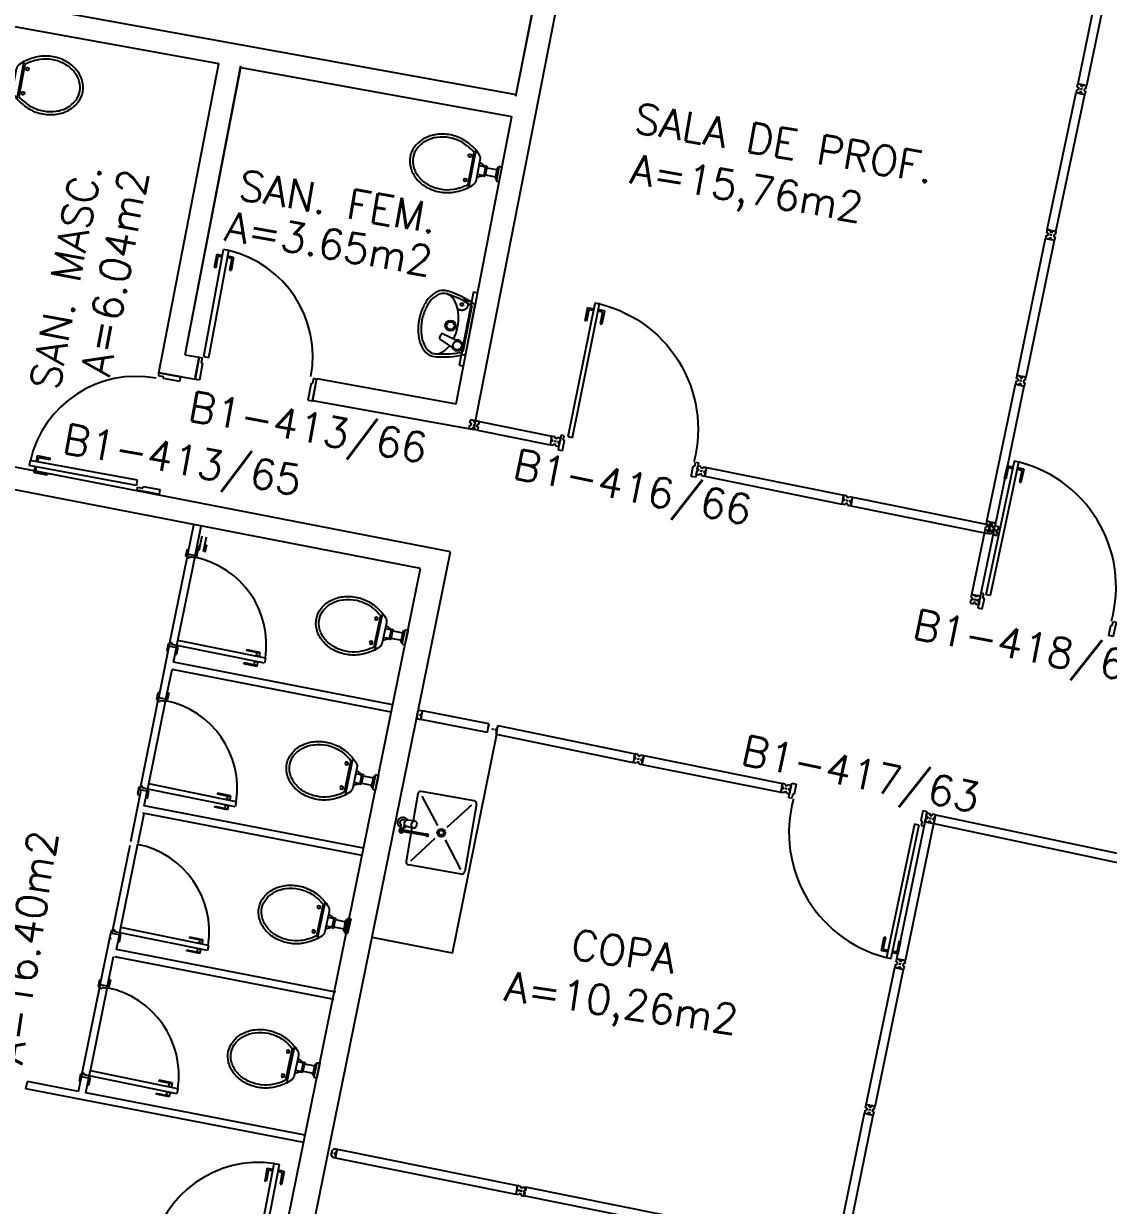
# Model space of a CAD drawing. Extents: x 26 to 324, y 73 to 188.
# Drawn here: x 259.85 to 267.13, y 159.82 to 167.75 of the extents above; entities that cross this region are included whole.
import ezdxf

# ---------------------------------------------------------------- set-up
doc = ezdxf.new("R2010")
doc.units = 0
doc.header["$LTSCALE"] = 0.01
doc.header["$MEASUREMENT"] = 0
doc.linetypes.add('HIDDEN2', pattern=[0.1875, 0.125, -0.0625])
doc.layers.get('0').update_dxf_attribs({"linetype": 'CONTINUOUS'})
doc.layers.get('DEFPOINTS').update_dxf_attribs({"linetype": 'CONTINUOUS'})
for name, color, linetype in [('ALV', 2, 'CONTINUOUS'), ('BANC', 2, 'CONTINUOUS'), ('DIV', 2, 'CONTINUOUS'), ('EQUIP', 2, 'CONTINUOUS'), ('MARCO', 2, 'CONTINUOUS'), ('PEÇAS', 1, 'CONTINUOUS'), ('PORTA', 2, 'CONTINUOUS'), ('SOLEIRA', 1, 'CONTINUOUS'), ('TEXTO', 2, 'CONTINUOUS'), ('TEXTO-ENDEREÇO', 2, 'CONTINUOUS'), ('USO1', 2, 'CONTINUOUS'), ('ÁREA', 2, 'CONTINUOUS')]:
    doc.layers.add(name, color=color, linetype=linetype)
doc.styles.add('1', font='romans.shx')
doc.styles.add('UNB-100', font='simplex.shx', dxfattribs={"height": 0.2})
doc.styles.add('UNB-100-1', font='simplex.shx', dxfattribs={"height": 0.2})
doc.dimstyles.new('1-600', dxfattribs={"dimtxt": 1.1, "dimasz": 2.5, "dimexe": 2, "dimexo": 4, "dimgap": 0.2, "dimtad": 1, "dimdec": 0, "dimzin": 4, "dimdsep": 46, "dimlunit": 6, "dimtxsty": '1', "dimblk1": 'NONE', "dimblk2": 'NONE', "dimsah": 1, "dimcen": 0, "dimclrd": 2, "dimclre": 2, "dimclrt": 2, "dimadec": 0, "dimazin": 0, "dimtfac": 1, "dimtdec": 0, "dimtmove": 2, "dimatfit": 3, "dimldrblk": 'NONE', "dimfxl": 0, "dimtolj": 1, "dimtzin": 0, "dimarcsym": 0})

# ---------------------------------------------------------------- blocks, each defined once
blk = doc.blocks.new('MTINI-SLC')
for p, q in [((-0.03, 0.008), (-0.03, 0.03)), ((0.03, 0.03), (-0.03, 0.03)), ((-0.03, 0.008), (-0.02, 0.008)), ((-0.009, 0.03), (-0.027, 0.03)), ((-0.02, 0.008), (-0.02, 0)), ((-0.0009, 0), (-0.02, 0)), ((-0.006, 0.0205), (-0.006, 0.03)), ((-0.006, 0.0225), (-0.006, 0.027)), ((-0.006, 0.0205), (0.006, 0.0205)), ((0.0051, 0), (-0.0051, 0)), ((0.005, 0.03), (-0.005, 0.03)), ((0.004, 0.0205), (-0.004, 0.0205)), ((0.02, 0), (-0.0009, 0)), ((0, -0.0051), (0, 0.0051)), ((0.006, 0.0205), (0.006, 0.03)), ((0.006, 0.0225), (0.006, 0.027)), ((0.009, 0.03), (0.027, 0.03)), ((0.03, 0.008), (0.02, 0.008)), ((0.02, 0), (0.02, 0.008)), ((0.03, 0.008), (0.03, 0.03))]:
    blk.add_line(p, q)
blk = doc.blocks.new('MDIVMT-SLC')
for p, q in [((-0.03, 0.03), (-0.03, 0.006)), ((-0.008, 0.03), (-0.03, 0.03)), ((-0.0185, 0.006), (-0.03, 0.006)), ((-0.0185, -0.006), (-0.0185, 0.006)), ((-0.008, 0.03), (-0.008, 0.02)), ((-0.008, 0.02), (0.008, 0.02)), ((-0.0051, 0), (0.0051, 0)), ((-0.0051, 0), (0.0051, 0)), ((0, -0.0051), (0, 0.0051)), ((0, -0.0051), (0, 0.0051)), ((0.008, 0.03), (0.008, 0.02)), ((0.008, 0.03), (0.03, 0.03)), ((0.0205, 0.006), (0.03, 0.006)), ((0.0205, -0.006), (0.0205, 0.006)), ((0.0205, 0.006), (0.03, 0.006)), ((0.0205, -0.006), (0.0205, 0.006)), ((0.03, 0.03), (0.03, -0.03)), ((0.03, 0.03), (0.47, 0.03)), ((0.03, 0.006), (0.03, 0.03)), ((0.03, 0.009), (0.03, 0.027)), ((0.03, 0.005), (0.03, -0.005)), ((0.47, 0.03), (0.47, -0.03)), ((0.4795, 0.006), (0.47, 0.006)), ((0.47, 0.005), (0.47, -0.005)), ((0.4795, -0.006), (0.4795, 0.006)), ((0.4949, 0), (0.5051, 0)), ((0.5051, 0), (0.4949, 0)), ((0.5, -0.0051), (0.5, 0.0051)), ((-0.0185, -0.006), (-0.03, -0.006)), ((-0.03, -0.03), (-0.03, -0.006)), ((-0.008, -0.03), (-0.03, -0.03)), ((-0.008, -0.03), (-0.008, -0.02)), ((-0.008, -0.02), (0.008, -0.02)), ((0.008, -0.03), (0.008, -0.02)), ((0.008, -0.03), (0.03, -0.03)), ((0.0205, -0.006), (0.03, -0.006)), ((0.0205, -0.006), (0.03, -0.006)), ((0.03, -0.006), (0.03, -0.03)), ((0.03, -0.03), (0.03, -0.009)), ((0.03, -0.009), (0.03, -0.027)), ((0.03, -0.03), (0.47, -0.03)), ((0.4795, -0.006), (0.47, -0.006))]:
    blk.add_line(p, q)
blk = doc.blocks.new('MTT-SLC')
for p, q in [((-0.008, 0.03), (-0.03, 0.03)), ((-0.03, 0.03), (-0.03, 0.006)), ((-0.0185, 0.006), (-0.03, 0.006)), ((-0.0185, -0.006), (-0.0185, 0.006)), ((-0.008, 0.03), (-0.008, 0.02)), ((-0.008, 0.02), (0.008, 0.02)), ((-0.0051, 0), (0.0051, 0)), ((0, -0.0051), (0, 0.0051)), ((0.008, 0.03), (0.03, 0.03)), ((0.008, 0.03), (0.008, 0.02)), ((0.0205, -0.006), (0.0205, 0.006)), ((0.0205, 0.006), (0.03, 0.006)), ((0.03, 0.006), (0.03, 0.03)), ((-0.03, -0.03), (-0.03, -0.006)), ((-0.0185, -0.006), (-0.03, -0.006)), ((-0.008, -0.03), (-0.03, -0.03)), ((-0.008, -0.02), (0.008, -0.02)), ((-0.008, -0.03), (-0.008, -0.02)), ((0.008, -0.03), (0.008, -0.02)), ((0.008, -0.03), (0.03, -0.03)), ((0.0205, -0.006), (0.03, -0.006)), ((0.03, -0.006), (0.03, -0.03))]:
    blk.add_line(p, q)
blk = doc.blocks.new('DIVMT-SLC')
for p, q in [((-0.03, 0.03), (-0.03, 0.006)), ((-0.008, 0.03), (-0.03, 0.03)), ((-0.0185, 0.006), (-0.03, 0.006)), ((-0.0185, -0.006), (-0.0185, 0.006)), ((-0.008, 0.03), (-0.008, 0.02)), ((-0.008, 0.02), (0.008, 0.02)), ((-0.0051, 0), (0.0051, 0)), ((0.0051, 0), (-0.0051, 0)), ((-0.0051, 0), (0.0051, 0)), ((0, -0.0051), (0, 0.0051)), ((0, 0.0051), (0, -0.0051)), ((0.008, 0.03), (0.008, 0.02)), ((0.008, 0.03), (0.03, 0.03)), ((0.0205, 0.006), (0.03, 0.006)), ((0.0205, -0.006), (0.0205, 0.006)), ((0.0205, 0.006), (0.0205, -0.006)), ((0.0205, 0.006), (0.03, 0.006)), ((0.97, 0.03), (0.03, 0.03)), ((0.03, 0.006), (0.03, 0.03)), ((0.03, -0.03), (0.03, 0.03)), ((0.03, -0.005), (0.03, 0.005)), ((0.97, -0.03), (0.97, 0.03)), ((0.97, 0.03), (0.97, 0.009)), ((0.97, 0.009), (0.97, 0.027)), ((0.9795, 0.006), (0.97, 0.006)), ((0.97, -0.005), (0.97, 0.005)), ((0.9795, 0.006), (0.9795, -0.006)), ((1.0051, 0), (0.9949, 0)), ((1, 0.0051), (1, -0.0051)), ((-0.0185, -0.006), (-0.03, -0.006)), ((-0.03, -0.03), (-0.03, -0.006)), ((-0.008, -0.03), (-0.03, -0.03)), ((-0.008, -0.03), (-0.008, -0.02)), ((-0.008, -0.02), (0.008, -0.02)), ((0.008, -0.03), (0.008, -0.02)), ((0.008, -0.03), (0.03, -0.03)), ((0.0205, -0.006), (0.03, -0.006)), ((0.0205, -0.006), (0.03, -0.006)), ((0.03, -0.006), (0.03, -0.03)), ((0.97, -0.03), (0.03, -0.03)), ((0.9795, -0.006), (0.97, -0.006)), ((0.97, -0.009), (0.97, -0.027))]:
    blk.add_line(p, q)
blk = doc.blocks.new('PDV2D-SLC')
at = {"layer": 'DIV'}
for p, q in [((0.0299, 0.05), (0.0599, 0.05)), ((0.0299, 0.035), (0.0299, 0.05)), ((0.0299, -0.035), (0.0299, 0.035)), ((0.0599, 0.05), (0.0599, -0.0199)), ((0.9412, 0.05), (0.9412, -0.0199)), ((0.9712, 0.05), (0.9412, 0.05)), ((0.9712, 0.035), (0.9712, 0.05)), ((0.9712, -0.035), (0.9712, 0.035)), ((0.0299, -0.05), (0.0299, -0.0347)), ((0.05, -0.05), (0.0299, -0.05)), ((0.05, -0.0199), (0.0599, -0.0199)), ((0.05, -0.0199), (0.05, -0.05)), ((0.0787, -0.0505), (0.1087, -0.0505)), ((0.0787, -0.0505), (0.0787, -0.9647)), ((0.1087, -0.0505), (0.1087, -0.9647)), ((0.9512, -0.0199), (0.9412, -0.0199)), ((0.9512, -0.0199), (0.9512, -0.05)), ((0.9512, -0.05), (0.9712, -0.05)), ((0.9712, -0.05), (0.9712, -0.0347)), ((0.1087, -0.9647), (0.0787, -0.9647))]:
    blk.add_line(p, q, dxfattribs=at)
at = {"layer": 'DIV', "color": 1}
for p, q in [((0.0362, -0.9247), (0.0362, -0.8347)), ((0.0462, -0.8347), (0.0364, -0.8347)), ((0.0462, -0.9147), (0.0462, -0.8347)), ((0.1409, -0.9147), (0.1409, -0.8347)), ((0.1409, -0.8347), (0.1507, -0.8347)), ((0.1509, -0.9247), (0.1509, -0.8347)), ((0.0362, -0.9247), (0.0763, -0.9247)), ((0.0462, -0.9147), (0.0763, -0.9147)), ((0.1409, -0.9147), (0.1108, -0.9147)), ((0.1509, -0.9247), (0.1108, -0.9247))]:
    blk.add_line(p, q, dxfattribs=at)
blk.add_arc((0.0755, -0.1001), 0.8651, 270, 3.32145, dxfattribs=at)
blk = doc.blocks.new('DIVINI-SLC')
for p, q in [((-0.0051, 0), (0.0051, 0)), ((-0.0051, 0), (0.0051, 0)), ((0.008, 0.02), (0, 0.02)), ((0, 0.0009), (0, 0.02)), ((0, -0.0051), (0, 0.0051)), ((0, -0.0051), (0, 0.0051)), ((0, -0.02), (0, 0.0009)), ((0.008, 0.03), (0.03, 0.03)), ((0.008, 0.03), (0.008, 0.02)), ((0.0205, 0.006), (0.03, 0.006)), ((0.0205, 0.006), (0.0205, -0.006)), ((0.0205, -0.006), (0.0205, 0.006)), ((0.0205, 0.006), (0.03, 0.006)), ((0.0205, -0.004), (0.0205, 0.004)), ((0.0225, 0.006), (0.027, 0.006)), ((0.03, -0.03), (0.03, 0.03)), ((0.03, 0.03), (0.03, -0.03)), ((0.03, 0.03), (0.97, 0.03)), ((0.03, 0.009), (0.03, 0.027)), ((0.03, 0.009), (0.03, 0.027)), ((0.03, -0.005), (0.03, 0.005)), ((0.03, 0.005), (0.03, -0.005)), ((0.97, 0.03), (0.97, -0.03)), ((0.9795, 0.006), (0.97, 0.006)), ((0.97, 0.005), (0.97, -0.005)), ((0.9795, -0.006), (0.9795, 0.006)), ((0.9949, 0), (1.0051, 0)), ((1.0051, 0), (0.9949, 0)), ((1, -0.0051), (1, 0.0051)), ((0, -0.02), (0.008, -0.02)), ((0.008, -0.03), (0.008, -0.02)), ((0.008, -0.03), (0.03, -0.03)), ((0.0205, -0.006), (0.03, -0.006)), ((0.0205, -0.006), (0.03, -0.006)), ((0.0225, -0.006), (0.027, -0.006)), ((0.03, -0.009), (0.03, -0.027)), ((0.03, -0.009), (0.03, -0.027)), ((0.03, -0.03), (0.03, -0.009)), ((0.03, -0.03), (0.97, -0.03)), ((0.9795, -0.006), (0.97, -0.006))]:
    blk.add_line(p, q)
blk = doc.blocks.new('PDV2E-SLC')
at = {"layer": 'DIV'}
for p, q in [((0.0654, 0.0505), (0.0654, 0.9647)), ((0.0954, 0.9647), (0.0654, 0.9647)), ((0.0954, 0.0505), (0.0954, 0.9647)), ((0.0494, 0.05), (0.0293, 0.05)), ((0.0293, 0.05), (0.0293, 0.0347)), ((0.0293, 0.035), (0.0293, -0.035)), ((0.0494, 0.0199), (0.0494, 0.05)), ((0.0494, 0.0199), (0.0593, 0.0199)), ((0.0593, -0.05), (0.0593, 0.0199)), ((0.0654, 0.0505), (0.0954, 0.0505)), ((0.9279, -0.05), (0.9279, 0.0199)), ((0.9378, 0.0199), (0.9279, 0.0199)), ((0.9378, 0.05), (0.9579, 0.05)), ((0.9378, 0.0199), (0.9378, 0.05)), ((0.9579, 0.05), (0.9579, 0.0347)), ((0.9579, 0.035), (0.9579, -0.035)), ((0.0293, -0.035), (0.0293, -0.05)), ((0.0293, -0.05), (0.0593, -0.05)), ((0.9579, -0.05), (0.9279, -0.05)), ((0.9579, -0.035), (0.9579, -0.05))]:
    blk.add_line(p, q, dxfattribs=at)
at = {"layer": 'DIV', "color": 1}
for p, q in [((0.0229, 0.9247), (0.0629, 0.9247)), ((0.0229, 0.9247), (0.0229, 0.8347)), ((0.0329, 0.9147), (0.0629, 0.9147)), ((0.0329, 0.9147), (0.0329, 0.8347)), ((0.1375, 0.9247), (0.0975, 0.9247)), ((0.1275, 0.9147), (0.0975, 0.9147)), ((0.1275, 0.9147), (0.1275, 0.8347)), ((0.1375, 0.9247), (0.1375, 0.8347)), ((0.0329, 0.8347), (0.023, 0.8347)), ((0.1275, 0.8347), (0.1374, 0.8347))]:
    blk.add_line(p, q, dxfattribs=at)
blk.add_arc((0.0622, 0.1001), 0.8651, 356.67855, 90, dxfattribs=at)
blk = doc.blocks.new('DIV-SLC')
for p, q in [((-0.0051, 0), (0.0051, 0)), ((0, -0.0051), (0, 0.0051)), ((0.0205, 0.006), (0.03, 0.006)), ((0.0205, -0.006), (0.0205, 0.006)), ((0.03, 0.03), (0.97, 0.03)), ((0.03, 0.03), (0.03, -0.03)), ((0.03, 0.009), (0.03, 0.027)), ((0.03, 0.005), (0.03, -0.005)), ((0.97, 0.03), (0.97, -0.03)), ((0.9795, 0.006), (0.97, 0.006)), ((0.97, 0.005), (0.97, -0.005)), ((0.9795, -0.006), (0.9795, 0.006)), ((1.0051, 0), (0.9949, 0)), ((0.9949, 0), (1.0051, 0)), ((1, -0.0051), (1, 0.0051)), ((0.0205, -0.006), (0.03, -0.006)), ((0.03, -0.03), (0.03, -0.009)), ((0.03, -0.009), (0.03, -0.027)), ((0.03, -0.03), (0.97, -0.03)), ((0.9795, -0.006), (0.97, -0.006))]:
    blk.add_line(p, q)
blk = doc.blocks.new('PD80-SLC')
for p, q in [((-0.7769, 0.0097), (-0.7769, -0.0303)), ((-0.7769, 0.0097), (-0.6869, 0.0097)), ((-0.6869, -0.0003), (-0.6869, 0.0096)), ((-0.075, 0), (0.075, 0)), ((-0.075, 0), (-0.075, -0.0199)), ((0.0749, -0.03), (0.0749, 0)), ((-0.8169, -0.0649), (-0.8169, -0.0299)), ((-0.085, -0.0299), (-0.8169, -0.0299)), ((-0.085, -0.0649), (-0.8169, -0.0649)), ((-0.7769, -0.1049), (-0.7769, -0.0649)), ((-0.7669, -0.0003), (-0.7669, -0.0303)), ((-0.7669, -0.0003), (-0.6869, -0.0003)), ((-0.7669, -0.0949), (-0.7669, -0.0649)), ((-0.085, -0.0299), (-0.085, -0.0649)), ((-0.075, -0.0199), (-0.0401, -0.0199)), ((-0.0401, -0.03), (-0.0401, -0.0199)), ((-0.0401, -0.03), (0.0749, -0.03)), ((-0.7769, -0.1049), (-0.6869, -0.1049)), ((-0.7669, -0.0949), (-0.6869, -0.0949)), ((-0.6869, -0.0949), (-0.6869, -0.1048)), ((-0.075, -0.7811), (-0.0401, -0.7811)), ((-0.075, -0.801), (-0.075, -0.7811)), ((-0.0401, -0.771), (0.0749, -0.771)), ((-0.0401, -0.771), (-0.0401, -0.7811)), ((0.0749, -0.771), (0.0749, -0.801)), ((-0.075, -0.801), (0.075, -0.801)), ((-0.075, -0.8017), (0.075, -0.8017))]:
    blk.add_line(p, q)
blk.add_arc((-0.0853, -0.0303), 0.7313, 182.65712, 270)
blk = doc.blocks.new('VDC-P')
for p, q in [((-0.1266, 0.1921), (0.1266, 0.1921)), ((-0.1089, 0.2021), (0.1089, 0.2021)), ((-0.0678, 0.1521), (0.0678, 0.1521)), ((-0.05, 0.1521), (-0.03, 0.1097)), ((-0.03, 0.1521), (-0.03, 0.1097)), ((0.03, 0.1097), (-0.03, 0.1097)), ((0.03, 0.0997), (-0.03, 0.0997)), ((-0.025, 0.0997), (-0.025, 0.03)), ((0.025, 0.0997), (0.025, 0.03)), ((0.03, 0.1521), (0.03, 0.1097)), ((0.05, 0.1521), (0.03, 0.1097)), ((-0.05, 0.015), (-0.05, 0)), ((-0.05, 0), (0.05, 0)), ((0.045, 0.02), (-0.045, 0.02)), ((-0.04, 0.025), (-0.04, 0.02)), ((0.035, 0.03), (-0.035, 0.03)), ((0.04, 0.025), (0.04, 0.02)), ((0.05, 0.015), (0.05, 0))]:
    blk.add_line(p, q)
for points in [[(0.1596, 0.2442, 0.050424), (0.1796, 0.2882, 0.082137), (0.195, 0.3811, 0.082137), (0.1796, 0.4739, 0.090148), (0.1379, 0.549, 0.104406), (0.0726, 0.6013, 0.117345), (0, 0.6186, 0.117345), (-0.0726, 0.6013, 0.104406), (-0.1379, 0.549, 0.090148), (-0.1796, 0.4739, 0.082137), (-0.195, 0.3811, 0.082137)], [(0.1423, 0.2543, 0.050424), (0.1607, 0.2946, 0.082137), (0.175, 0.3811, 0.082137), (0.1607, 0.4675, 0.090148), (0.1224, 0.5363, 0.104406), (0.0636, 0.5834, 0.117345), (0, 0.5986, 0.117345), (-0.0636, 0.5834, 0.104406), (-0.1224, 0.5363, 0.090148), (-0.1607, 0.4675, 0.082137), (-0.175, 0.3811, 0.082137)], [(-0.195, 0.3811, 0.082137), (-0.1796, 0.2882, 0.050424), (-0.1596, 0.2442, 0.104406)], [(-0.175, 0.3811, 0.082137), (-0.1607, 0.2946, 0.050424), (-0.1423, 0.2543, 0.050424)]]:
    blk.add_lwpolyline(points, format="xyb")
for centre in [(-0.083, 0.2256), (0.083, 0.2256)]:
    blk.add_circle(centre, 0.0101)
for centre, radius, start, end in [((0.0804, 0.3597), 0.2663, 205.68633, 226.75578), ((0.0804, 0.3597), 0.2463, 205.68633, 219.7706), ((-0.0804, 0.3597), 0.2663, 313.24422, 334.31367), ((-0.0804, 0.3597), 0.2463, 320.2294, 334.31367), ((-0.0678, 0.2021), 0.05, 226.75578, 270), ((0.0678, 0.2021), 0.05, 270, 313.24422), ((-0.03, 0.1047), 0.005, 90, 270), ((0.03, 0.1047), 0.005, 270, 90), ((-0.045, 0.015), 0.005, 90, 180), ((-0.035, 0.025), 0.005, 90, 180), ((0.035, 0.025), 0.005, 0, 90), ((0.045, 0.015), 0.005, 360, 90)]:
    blk.add_arc(centre, radius, start, end)
blk = doc.blocks.new('PE80-SLC')
for p, q in [((0.075, 0), (-0.075, 0)), ((-0.0749, -0.03), (-0.0749, 0)), ((0.075, 0), (0.075, -0.0199)), ((0.7769, 0.0097), (0.6869, 0.0097)), ((0.6869, -0.0003), (0.6869, 0.0096)), ((0.7769, 0.0097), (0.7769, -0.0303)), ((0.0401, -0.03), (-0.0749, -0.03)), ((0.075, -0.0199), (0.0401, -0.0199)), ((0.0401, -0.03), (0.0401, -0.0199)), ((0.085, -0.0299), (0.8169, -0.0299)), ((0.085, -0.0299), (0.085, -0.0649)), ((0.085, -0.0649), (0.8169, -0.0649)), ((0.7669, -0.0003), (0.6869, -0.0003)), ((0.7669, -0.0003), (0.7669, -0.0303)), ((0.7669, -0.0949), (0.7669, -0.0649)), ((0.7769, -0.1049), (0.7769, -0.0649)), ((0.8169, -0.0649), (0.8169, -0.0299)), ((0.7669, -0.0949), (0.6869, -0.0949)), ((0.6869, -0.0949), (0.6869, -0.1048)), ((0.7769, -0.1049), (0.6869, -0.1049)), ((0.0401, -0.771), (-0.0749, -0.771)), ((-0.0749, -0.771), (-0.0749, -0.801)), ((0.0401, -0.771), (0.0401, -0.7811)), ((0.075, -0.7811), (0.0401, -0.7811)), ((0.075, -0.801), (0.075, -0.7811)), ((0.075, -0.801), (-0.075, -0.801)), ((0.075, -0.8017), (-0.075, -0.8017))]:
    blk.add_line(p, q)
blk.add_arc((0.0853, -0.0303), 0.7313, 270, 357.34288)
blk = doc.blocks.new('LAVAT-P')
for p, q in [((-0.17, 0), (0.17, 0)), ((-0.1571, -0.02), (0.1571, -0.02)), ((0.0629, -0.1731), (0.0941, -0.0547)), ((0.102, -0.1867), (0.1508, -0.0744)), ((0.0693, -0.1851), (0.0895, -0.1921))]:
    blk.add_line(p, q)
for points in [[(0.0832, -0.0962, 0.121735), (-0.0823, -0.096, 0.073747), (-0.1451, -0.1217, 0.106861), (-0.1918, -0.165, 0.153587), (-0.2052, -0.2078, 0.153587)], [(-0.2052, -0.2078, 0.153587), (-0.1918, -0.2505, 0.106861), (-0.1451, -0.2938, 0.073747), (-0.0823, -0.3195, 0.060305), (0, -0.3295, 0.060305), (0.0823, -0.3195, 0.073747), (0.1451, -0.2938, 0.106861), (0.1918, -0.2505, 0.153587), (0.2052, -0.2078, 0.153587), (0.1918, -0.165, 0.106861), (0.1451, -0.1217, 0.014792), (0.1331, -0.1151, 0.039243)], [(-0.225, -0.2142, 0.136108), (-0.2082, -0.262, 0.106861), (-0.1553, -0.311, 0.073747), (-0.087, -0.3389, 0.060305), (0, -0.3495, 0.060305), (0.087, -0.3389, 0.073747), (0.1553, -0.311, 0.106861), (0.2082, -0.262, 0.136108), (0.225, -0.2142, 0.062982)]]:
    blk.add_lwpolyline(points, format="xyb")
for centre, radius in [((0.1225, -0.0645), 0.03), ((0, -0.1346), 0.0347), ((0, -0.1346), 0.0265)]:
    blk.add_circle(centre, radius)
for centre, radius, start, end in [((0.3757, -0.2542), 0.602, 155.02007, 176.19023), ((-0.3757, -0.2542), 0.602, 3.80977, 24.97993), ((0.3757, -0.2542), 0.582, 156.26859, 173.45785), ((0.1225, -0.0645), 0.0361, 302.46891, 199.25178), ((-0.3757, -0.2542), 0.582, 6.54215, 23.73141), ((0.0725, -0.1757), 0.01, 165.2139, 250.86035), ((0.0928, -0.1827), 0.01, 250.86035, 336.50679)]:
    blk.add_arc(centre, radius, start, end)
blk = doc.blocks.new('*D31')
at = {"color": 2, "linetype": 'ByBlock'}
for p, q in [((264.7451, 174.395), (265.6203, 178.8071)), ((300.445, 165.7197), (301.6922, 170.0413))]:
    blk.add_line(p, q, dxfattribs=at)
blk.add_arc((180.7592, -249.0079), 434.1503, 73.902439, 78.780483, dxfattribs=at)
at = {"layer": 'DEFPOINTS', "color": 0, "linetype": 'ByBlock'}
for p in [(289.253, 171.3676), (263.9668, 170.4715), (263.675, 169.0001), (299.3359, 161.8765), (298.92, 160.4353)]:
    blk.add_point(p, dxfattribs=at)
at = {"color": 2, "linetype": 'ByBlock', "insert": (283.4976, 173.7716), "char_height": 1.1, "attachment_point": 5, "rotation": 346.34146, "style": '1'}
blk.add_mtext('\\A1;Serviço Social', dxfattribs=at)
blk = doc.blocks.new('_NONE')
at = {"color": 0, "linetype": 'ByBlock'}
blk.add_circle((0, 0), 0.25, dxfattribs=at)
blk = doc.blocks.new('INOXA1-P')
for p, q in [((0.22, 0.25), (0.14, 0.25)), ((0.5, 0.25), (0.22, 0.25)), ((0.12, 0.23), (0.12, 0.0472)), ((0.15, 0.22), (0.287, 0.0427)), ((0.353, 0.0427), (0.49, 0.22)), ((0.52, 0.23), (0.52, -0.23)), ((0.043, 0.0076), (0.043, -0.022)), ((0.0623, 0.04), (0.0709, 0.04)), ((0.131, 0.0482), (0.0755, 0.0432)), ((0.131, -0.0018), (0.0755, 0.0032)), ((0.22, -0.0268), (0.0536, -0.0268)), ((0.22, -0.0368), (0.0536, -0.0368)), ((0.063, -0.0031), (0.063, -0.0207)), ((0.12, -0.0008), (0.12, -0.0268)), ((0.12, -0.0368), (0.12, -0.23)), ((0.15, -0.22), (0.287, -0.0427)), ((0.2309, -0.0268), (0.22, -0.0268)), ((0.2309, -0.0368), (0.22, -0.0368)), ((0.353, -0.0427), (0.49, -0.22)), ((0.22, -0.25), (0.14, -0.25)), ((0.5, -0.25), (0.22, -0.25))]:
    blk.add_line(p, q)
blk.add_lwpolyline([(0.0755, 0.0032), (0.0724, 0.0044), (0.069, 0.0091), (0.067, 0.0151), (0.0663, 0.0232), (0.067, 0.0313), (0.069, 0.0374), (0.0724, 0.042), (0.0755, 0.0432)])
blk.add_lwpolyline([(0.131, 0.0482), (0.1372, 0.0465), (0.1431, 0.0409), (0.1467, 0.0332), (0.1481, 0.0232), (0.1467, 0.0133), (0.1431, 0.0055), (0.1372, -0.0001), (0.131, -0.0018), (0.1249, -0.0001), (0.1189, 0.0055), (0.1153, 0.0133), (0.1139, 0.0232), (0.1153, 0.0332), (0.1189, 0.0409), (0.1249, 0.0465)], close=True)
for radius in [0.0266, 0.0163]:
    blk.add_circle((0.32, 0), radius)
for centre, radius, start, end in [((0.14, 0.23), 0.02, 90, 180), ((0.5, 0.23), 0.02, 360, 90), ((0.0536, 0.0232), 0.0349, 36.17047, 252.25677), ((0.0536, 0.0232), 0.0189, 62.73673, 235.73755), ((0.073, -0.0031), 0.01, 102.82848, 180), ((0.0536, 0.0232), 0.0349, 285.53733, 323.99874), ((0.0536, -0.0318), 0.0145, 20.16101, 339.83899), ((0.0536, -0.0318), 0.005, 90.00373, 269.99627), ((0.2309, -0.0318), 0.00738, 222.65589, 137.34411), ((0.2309, -0.0318), 0.005, 269.99352, 90.00648), ((0.14, -0.23), 0.02, 180, 270), ((0.5, -0.23), 0.02, 270, 360)]:
    blk.add_arc(centre, radius, start, end)

msp = doc.modelspace()

# ---------------------------------------------------------------- linework, layer by layer
at = {"layer": 'ALV'}
for p, q in [((263.1521, 167.2675), (263.5027, 169.033)), ((263.155, 167.279), (263.5032, 169.0342)), ((262.8717, 165.0285), (263.6503, 169.005)), ((259.7276, 167.8984), (263.155, 167.279)), ((259.6996, 167.751), (261.1574, 167.4875)), ((260.7552, 165.411), (261.1574, 167.4875)), ((260.9319, 165.5314), (261.3051, 167.4609)), ((260.9405, 165.581), (261.3067, 167.4729)), ((261.3051, 167.4609), (263.126, 167.1318)), ((262.7527, 165.2024), (263.126, 167.1318)), ((260.9319, 165.5314), (261.0273, 165.5142)), ((260.9981, 165.3671), (261.0273, 165.5142)), ((260.7552, 165.411), (260.9991, 165.367)), ((261.7871, 165.2245), (261.8164, 165.3716)), ((261.8164, 165.3716), (262.7527, 165.2024)), ((261.7871, 165.2245), (262.8717, 165.0285)), ((262.7136, 164.2091), (259.1686, 164.8967)), ((262.5127, 164.0953), (259.1672, 164.7442)), ((261.092, 156.2284), (262.7136, 164.2091)), ((261.5455, 159.3428), (262.5127, 164.0953))]:
    msp.add_line(p, q, dxfattribs=at)
at = {"layer": 'BANC'}
for q in [(263.0257, 162.9829), (262.1871, 161.6181)]:
    msp.add_line((262.727, 161.5128), q, dxfattribs=at)
at = {"layer": 'DIV'}
for p, q in [((262.8448, 165.074), (262.8492, 165.0955)), ((262.8448, 165.074), (262.8546, 165.072)), ((262.908, 165.0836), (262.8492, 165.0955)), ((262.8727, 165.0908), (262.8492, 165.0955)), ((262.8514, 165.0563), (262.8546, 165.072)), ((262.8708, 165.0815), (262.8727, 165.0908)), ((262.8708, 165.0815), (262.8727, 165.0908)), ((262.8708, 165.0815), (262.8826, 165.0791)), ((262.8826, 165.0791), (262.8708, 165.0815)), ((262.8716, 165.0552), (262.8736, 165.0652)), ((262.8736, 165.0652), (262.8716, 165.0552)), ((262.8716, 165.0552), (262.8736, 165.0652)), ((262.8835, 165.0886), (262.8737, 165.0906)), ((262.8826, 165.0791), (262.8845, 165.0884)), ((262.8826, 165.0791), (262.8845, 165.0884)), ((262.8845, 165.0884), (262.908, 165.0836)), ((262.8906, 165.0483), (262.8938, 165.064)), ((262.9036, 165.062), (262.8938, 165.064)), ((262.9036, 165.062), (262.908, 165.0836)), ((262.9079, 165.0836), (263.3948, 164.9851)), ((262.8416, 165.0583), (262.8373, 165.0367)), ((262.8373, 165.0367), (262.8608, 165.032)), ((262.8416, 165.0583), (262.8514, 165.0563)), ((262.8631, 165.0432), (262.8608, 165.032)), ((262.8748, 165.0408), (262.8631, 165.0432)), ((262.8676, 165.0612), (262.8776, 165.0592)), ((262.8776, 165.0592), (262.8676, 165.0612)), ((262.8748, 165.0408), (262.8725, 165.0296)), ((262.8961, 165.0248), (262.8725, 165.0296)), ((262.9004, 165.0464), (262.8906, 165.0483)), ((262.896, 165.0248), (263.3828, 164.9263)), ((262.9004, 165.0464), (262.8961, 165.0248)), ((263.3948, 164.9851), (263.3828, 164.9263)), ((263.39, 164.9616), (263.3948, 164.9851)), ((263.4163, 164.9808), (263.3948, 164.9851)), ((263.3876, 164.9499), (263.3828, 164.9263)), ((263.4044, 164.922), (263.3828, 164.9263)), ((263.3969, 164.948), (263.3876, 164.9499)), ((263.3969, 164.948), (263.3876, 164.9499)), ((263.3898, 164.9606), (263.3878, 164.9508)), ((263.3993, 164.9597), (263.39, 164.9616)), ((263.3993, 164.9597), (263.39, 164.9616)), ((263.3969, 164.948), (263.3993, 164.9597)), ((263.3993, 164.9597), (263.3969, 164.948)), ((263.4044, 164.922), (263.4064, 164.9318)), ((263.4221, 164.9286), (263.4064, 164.9318)), ((263.4232, 164.9488), (263.4132, 164.9508)), ((263.4132, 164.9508), (263.4232, 164.9488)), ((263.4232, 164.9488), (263.4132, 164.9508)), ((263.4163, 164.9808), (263.4144, 164.971)), ((263.43, 164.9678), (263.4144, 164.971)), ((263.4172, 164.9448), (263.4192, 164.9548)), ((263.4192, 164.9548), (263.4172, 164.9448)), ((263.4201, 164.9188), (263.4221, 164.9286)), ((263.4201, 164.9188), (263.4416, 164.9144)), ((263.432, 164.9776), (263.43, 164.9678)), ((263.432, 164.9776), (263.4536, 164.9732)), ((263.4375, 164.952), (263.4351, 164.9402)), ((263.4351, 164.9402), (263.4464, 164.9379)), ((263.4375, 164.952), (263.4488, 164.9497)), ((263.4416, 164.9144), (263.4464, 164.9379)), ((263.4536, 164.9732), (263.4488, 164.9497)), ((260.9505, 164.1916), (260.991, 164.3904)), ((260.9995, 164.1816), (261.0401, 164.3809)), ((261.0264, 164.2169), (261.0463, 164.3146)), ((261.0558, 164.2109), (261.0758, 164.3089)), ((260.9995, 164.1816), (260.9505, 164.1916)), ((266.208, 163.8927), (266.266, 163.8806)), ((260.7544, 163.228), (260.8249, 163.5742)), ((260.8739, 163.5643), (260.8249, 163.5742)), ((260.8539, 163.4663), (260.8739, 163.5643)), ((260.8034, 163.218), (260.844, 163.4173)), ((262.3166, 163.1317), (260.844, 163.4173)), ((262.3266, 163.1807), (260.8539, 163.4663)), ((260.8034, 163.218), (260.7544, 163.228)), ((262.4868, 163.1185), (262.4968, 163.1166)), ((262.4968, 163.1166), (262.4868, 163.1185)), ((262.4928, 163.1226), (262.4908, 163.1126)), ((262.5131, 163.1195), (262.5108, 163.1077)), ((262.5131, 163.1195), (262.5224, 163.1176)), ((262.5154, 163.0823), (262.5271, 163.1412)), ((262.9628, 162.9942), (262.5154, 163.0823)), ((262.5203, 163.1068), (262.5222, 163.1166)), ((262.9727, 163.0534), (262.5271, 163.1412)), ((262.9628, 162.9942), (262.9727, 163.0534)), ((262.9727, 163.0534), (262.9696, 163.0335)), ((262.9696, 163.0335), (262.9731, 163.0512)), ((264.012, 162.8398), (264.0001, 162.7809)), ((264.012, 162.8398), (264.9438, 162.6528)), ((263.9716, 162.8173), (263.9816, 162.8153)), ((263.9756, 162.8113), (263.9776, 162.8213)), ((263.9955, 162.8064), (263.9979, 162.8181)), ((263.9955, 162.8064), (264.0048, 162.8045)), ((263.9979, 162.8181), (264.0072, 162.8162)), ((264.0001, 162.7809), (264.0042, 162.8015)), ((264.0001, 162.7809), (264.9319, 162.594)), ((264.0042, 162.8015), (264.0007, 162.7839)), ((264.007, 162.8153), (264.005, 162.8055)), ((264.0078, 162.8192), (264.0114, 162.8368)), ((260.5672, 162.2626), (260.6377, 162.6089)), ((260.6778, 162.6007), (260.6288, 162.6106)), ((264.9438, 162.6528), (264.9319, 162.594)), ((264.9367, 162.6175), (264.9319, 162.594)), ((264.946, 162.6156), (264.9367, 162.6175)), ((264.946, 162.6156), (264.9367, 162.6175)), ((264.9389, 162.6283), (264.9369, 162.6185)), ((264.9391, 162.6293), (264.9438, 162.6528)), ((264.9484, 162.6274), (264.9391, 162.6293)), ((264.9484, 162.6274), (264.9391, 162.6293)), ((264.946, 162.6156), (264.9484, 162.6274)), ((264.9484, 162.6274), (264.946, 162.6156)), ((264.9723, 162.6164), (264.9623, 162.6185)), ((264.9623, 162.6185), (264.9723, 162.6164)), ((264.9723, 162.6164), (264.9623, 162.6185)), ((264.9663, 162.6124), (264.9683, 162.6224)), ((264.9683, 162.6224), (264.9663, 162.6124)), ((260.6578, 162.5027), (260.6778, 162.6007)), ((260.6162, 162.2527), (260.6567, 162.4519)), ((262.1205, 162.168), (260.6479, 162.4537)), ((262.1305, 162.217), (260.6578, 162.5027)), ((265.9318, 162.42), (265.9418, 162.4179)), ((265.9357, 162.414), (265.9378, 162.4239)), ((265.9556, 162.4088), (265.9581, 162.4206)), ((265.9556, 162.4088), (265.9649, 162.4069)), ((265.9581, 162.4206), (265.9674, 162.4186)), ((265.9723, 162.4421), (265.9599, 162.3834)), ((265.9599, 162.3834), (265.9642, 162.4039)), ((265.9599, 162.3834), (267.4635, 162.0647)), ((265.9642, 162.4039), (265.9605, 162.3863)), ((265.9671, 162.4176), (265.9651, 162.4078)), ((265.968, 162.4215), (265.9717, 162.4391)), ((265.9723, 162.4421), (267.476, 162.1234)), ((260.3622, 161.3007), (260.4327, 161.647)), ((260.4905, 161.6353), (260.4415, 161.6453)), ((260.4706, 161.5373), (260.4905, 161.6353)), ((261.9432, 161.2517), (260.4706, 161.5373)), ((260.4112, 161.2908), (260.4518, 161.49)), ((261.9333, 161.2027), (260.4606, 161.4883)), ((260.4112, 161.2908), (260.3622, 161.3007)), ((259.8629, 160.6026), (259.8729, 160.6516)), ((260.2165, 160.5849), (259.8729, 160.6516)), ((260.2165, 160.5849), (260.2366, 160.6834)), ((260.2856, 160.6734), (260.2366, 160.6834)), ((260.2656, 160.5754), (260.2856, 160.6734)), ((261.7283, 160.2408), (259.8629, 160.6026)), ((261.7378, 160.2899), (260.2656, 160.5754)), ((261.912, 160.1745), (261.922, 160.1725)), ((261.916, 160.1685), (261.918, 160.1785)), ((261.9359, 160.1636), (261.9383, 160.1754)), ((261.9359, 160.1636), (261.9452, 160.1618)), ((261.9383, 160.1754), (261.9476, 160.1735)), ((261.9523, 160.1971), (261.9405, 160.1382)), ((261.9405, 160.1382), (261.9446, 160.1588)), ((261.9446, 160.1588), (261.9411, 160.1412)), ((261.9474, 160.1725), (261.9454, 160.1627)), ((261.9482, 160.1765), (261.9517, 160.1941)), ((261.9523, 160.1971), (263.1637, 159.9523)), ((261.9405, 160.1382), (263.152, 159.8935)), ((263.1637, 159.9523), (263.152, 159.8935)), ((263.1567, 159.917), (263.152, 159.8935)), ((263.166, 159.9151), (263.1567, 159.917)), ((263.166, 159.9151), (263.1567, 159.917)), ((263.1588, 159.9278), (263.1569, 159.918)), ((263.159, 159.9288), (263.1637, 159.9523)), ((263.1684, 159.9269), (263.159, 159.9288)), ((263.1684, 159.9269), (263.159, 159.9288)), ((263.1853, 159.948), (263.1637, 159.9523)), ((263.166, 159.9151), (263.1684, 159.9269)), ((263.1684, 159.9269), (263.166, 159.9151)), ((263.1923, 159.916), (263.1823, 159.918)), ((263.1823, 159.918), (263.1923, 159.916)), ((263.1923, 159.916), (263.1823, 159.918)), ((263.1853, 159.948), (263.1834, 159.9382)), ((263.199, 159.9351), (263.1834, 159.9382)), ((263.1863, 159.912), (263.1883, 159.922)), ((263.1883, 159.922), (263.1863, 159.912)), ((263.201, 159.9449), (263.199, 159.9351)), ((263.201, 159.9449), (263.2226, 159.9405)), ((263.2066, 159.9193), (263.2042, 159.9075)), ((263.2042, 159.9075), (263.2155, 159.9052)), ((263.2066, 159.9193), (263.2179, 159.917)), ((263.2108, 159.8817), (263.2155, 159.9052)), ((263.2226, 159.9405), (263.2179, 159.917)), ((263.1736, 159.8892), (263.152, 159.8935)), ((263.1736, 159.8892), (263.1755, 159.899)), ((263.1912, 159.8958), (263.1755, 159.899)), ((263.1892, 159.886), (263.1912, 159.8958)), ((263.1892, 159.886), (263.2108, 159.8817))]:
    msp.add_line(p, q, dxfattribs=at)
at = {"layer": 'EQUIP'}
for p, q in [((262.8687, 165.9532), (262.7732, 165.4624)), ((262.8687, 165.9532), (262.896, 165.9479)), ((262.7732, 165.4624), (262.7977, 165.4576))]:
    msp.add_line(p, q, dxfattribs=at)
at = {"layer": 'EQUIP', "linetype": 'HIDDEN2', "ltscale": 0.15}
for radius in [0.04, 0.01]:
    msp.add_circle((262.7906, 165.869), radius, dxfattribs=at)
at = {"layer": 'MARCO'}
for p, q in [((260.9377, 164.1789), (260.9477, 164.2279)), ((260.9505, 164.1916), (260.9475, 164.1769)), ((260.9477, 164.2279), (260.9575, 164.2259)), ((261.0183, 164.2237), (261.0083, 164.1747)), ((261.0085, 164.2257), (261.0183, 164.2237)), ((261.0136, 164.2042), (261.0236, 164.2532)), ((261.0236, 164.2532), (261.0334, 164.2512)), ((261.0746, 164.253), (261.0646, 164.204)), ((261.0648, 164.255), (261.0746, 164.253)), ((260.9475, 164.1769), (260.9377, 164.1789)), ((260.9455, 164.1671), (260.9475, 164.1769)), ((260.9602, 164.1641), (260.9455, 164.1671)), ((260.9622, 164.1739), (260.9602, 164.1641)), ((260.9965, 164.1669), (260.9622, 164.1739)), ((260.9995, 164.1816), (260.9985, 164.1767)), ((261.0083, 164.1747), (260.9985, 164.1767)), ((260.8181, 163.5909), (260.8081, 163.5419)), ((260.8279, 163.5889), (260.8181, 163.5909)), ((260.8249, 163.5742), (260.8279, 163.5889)), ((260.8299, 163.5987), (260.8279, 163.5889)), ((260.8446, 163.5958), (260.8299, 163.5987)), ((260.8426, 163.586), (260.8446, 163.5958)), ((260.8769, 163.579), (260.8426, 163.586)), ((260.8739, 163.5643), (260.8749, 163.5692)), ((260.8747, 163.5182), (260.8847, 163.5672)), ((260.8749, 163.5692), (260.8769, 163.579)), ((260.8847, 163.5672), (260.8749, 163.5692)), ((260.8081, 163.5419), (260.8179, 163.5399)), ((260.8649, 163.5202), (260.8747, 163.5182)), ((260.7416, 163.2153), (260.7516, 163.2643)), ((260.7516, 163.2643), (260.7614, 163.2623)), ((260.8222, 163.2601), (260.8122, 163.2111)), ((260.8124, 163.2621), (260.8222, 163.2601)), ((260.7514, 163.2133), (260.7416, 163.2153)), ((260.7494, 163.2035), (260.7514, 163.2133)), ((260.7641, 163.2005), (260.7494, 163.2035)), ((260.7544, 163.228), (260.7514, 163.2133)), ((260.7661, 163.2103), (260.7641, 163.2005)), ((260.8004, 163.2033), (260.7661, 163.2103)), ((260.8024, 163.2131), (260.8004, 163.2033)), ((260.8034, 163.218), (260.8024, 163.2131)), ((260.8122, 163.2111), (260.8024, 163.2131)), ((260.622, 162.6273), (260.612, 162.5783)), ((260.6318, 162.6253), (260.622, 162.6273)), ((260.6288, 162.6106), (260.6318, 162.6253)), ((260.6338, 162.6351), (260.6318, 162.6253)), ((260.6485, 162.6321), (260.6338, 162.6351)), ((260.6465, 162.6223), (260.6485, 162.6321)), ((260.6808, 162.6153), (260.6465, 162.6223)), ((260.6778, 162.6007), (260.6788, 162.6055)), ((260.6786, 162.5546), (260.6886, 162.6036)), ((260.6788, 162.6055), (260.6808, 162.6153)), ((260.6886, 162.6036), (260.6788, 162.6055)), ((260.612, 162.5783), (260.6218, 162.5763)), ((260.6688, 162.5566), (260.6786, 162.5546)), ((260.4347, 161.662), (260.4248, 161.613)), ((260.4445, 161.66), (260.4347, 161.662)), ((260.4415, 161.6453), (260.4445, 161.66)), ((260.4465, 161.6698), (260.4445, 161.66)), ((260.4612, 161.6668), (260.4465, 161.6698)), ((260.4592, 161.657), (260.4612, 161.6668)), ((260.4935, 161.65), (260.4592, 161.657)), ((260.4915, 161.6402), (260.4935, 161.65)), ((260.4248, 161.613), (260.4346, 161.611)), ((260.4816, 161.5912), (260.4914, 161.5892)), ((260.4905, 161.6353), (260.4915, 161.6402)), ((260.4914, 161.5892), (260.5013, 161.6382)), ((260.5013, 161.6382), (260.4915, 161.6402)), ((260.3494, 161.288), (260.3594, 161.337)), ((260.3594, 161.337), (260.3692, 161.335)), ((260.43, 161.3329), (260.42, 161.2839)), ((260.4202, 161.3348), (260.43, 161.3329)), ((260.3592, 161.286), (260.3494, 161.288)), ((260.3572, 161.2762), (260.3592, 161.286)), ((260.3719, 161.2732), (260.3572, 161.2762)), ((260.3622, 161.3007), (260.3592, 161.286)), ((260.3739, 161.283), (260.3719, 161.2732)), ((260.4082, 161.2761), (260.3739, 161.283)), ((260.4102, 161.2859), (260.4082, 161.2761)), ((260.4112, 161.2908), (260.4102, 161.2859)), ((260.42, 161.2839), (260.4102, 161.2859)), ((260.2298, 160.7001), (260.2198, 160.6511)), ((260.2396, 160.6981), (260.2298, 160.7001)), ((260.2366, 160.6834), (260.2396, 160.6981)), ((260.2416, 160.7079), (260.2396, 160.6981)), ((260.2562, 160.7049), (260.2416, 160.7079)), ((260.2543, 160.6951), (260.2562, 160.7049)), ((260.2198, 160.6511), (260.2296, 160.6491)), ((260.2886, 160.6881), (260.2543, 160.6951)), ((260.2766, 160.6293), (260.2864, 160.6273)), ((260.2856, 160.6734), (260.2866, 160.6783)), ((260.2864, 160.6273), (260.2964, 160.6763)), ((260.2866, 160.6783), (260.2886, 160.6881)), ((260.2964, 160.6763), (260.2866, 160.6783))]:
    msp.add_line(p, q, dxfattribs=at)
at = {"layer": 'PORTA'}
for p, q in [((260.8769, 163.579), (260.8839, 163.6133)), ((261.4648, 163.4593), (260.8769, 163.579)), ((261.4718, 163.4936), (260.8839, 163.6133)), ((261.3455, 163.5499), (261.3445, 163.545)), ((261.4327, 163.5271), (261.3445, 163.545)), ((261.4337, 163.532), (261.3455, 163.5499)), ((261.4014, 163.511), (261.4008, 163.5081)), ((261.4357, 163.504), (261.4014, 163.511)), ((261.4131, 163.5311), (261.4087, 163.5095)), ((261.4337, 163.532), (261.4283, 163.5055)), ((261.4357, 163.504), (261.4351, 163.5011)), ((261.4718, 163.4936), (261.4648, 163.4593)), ((261.3266, 163.4568), (261.3276, 163.4617)), ((261.4148, 163.4389), (261.3266, 163.4568)), ((261.4158, 163.4438), (261.3276, 163.4617)), ((261.3932, 163.4708), (261.3938, 163.4738)), ((261.4275, 163.4639), (261.3932, 163.4708)), ((261.3962, 163.4478), (261.4005, 163.4693)), ((261.4148, 163.4389), (261.4201, 163.4653)), ((261.4275, 163.4639), (261.4281, 163.4668)), ((260.6808, 162.6153), (260.6877, 162.6496)), ((261.2687, 162.4957), (260.6808, 162.6153)), ((261.2757, 162.53), (260.6877, 162.6496)), ((261.1494, 162.5863), (261.1484, 162.5814)), ((261.2366, 162.5635), (261.1484, 162.5814)), ((261.2376, 162.5684), (261.1494, 162.5863)), ((261.2053, 162.5474), (261.2047, 162.5444)), ((261.2396, 162.5404), (261.2053, 162.5474)), ((261.217, 162.5675), (261.2126, 162.5459)), ((261.2376, 162.5684), (261.2322, 162.5419)), ((261.2396, 162.5404), (261.239, 162.5375)), ((261.2757, 162.53), (261.2687, 162.4957)), ((261.1305, 162.4932), (261.1314, 162.4981)), ((261.2186, 162.4753), (261.1305, 162.4932)), ((261.2196, 162.4802), (261.1314, 162.4981)), ((261.1971, 162.5072), (261.1977, 162.5102)), ((261.2314, 162.5002), (261.1971, 162.5072)), ((261.2, 162.4842), (261.2044, 162.5057)), ((261.2186, 162.4753), (261.224, 162.5017)), ((261.2314, 162.5002), (261.232, 162.5032)), ((260.4935, 161.65), (260.5005, 161.6843)), ((261.0815, 161.5303), (260.4935, 161.65)), ((261.0885, 161.5646), (260.5005, 161.6843)), ((260.9622, 161.621), (260.9612, 161.6161)), ((261.0494, 161.5981), (260.9612, 161.6161)), ((261.0504, 161.603), (260.9622, 161.621)), ((261.018, 161.582), (261.0174, 161.5791)), ((261.0523, 161.5751), (261.018, 161.582)), ((261.0298, 161.6021), (261.0254, 161.5805)), ((261.0504, 161.603), (261.045, 161.5766)), ((261.0523, 161.5751), (261.0517, 161.5721)), ((260.9432, 161.5279), (260.9442, 161.5328)), ((261.0314, 161.5099), (260.9432, 161.5279)), ((261.0324, 161.5148), (260.9442, 161.5328)), ((261.0098, 161.5419), (261.0104, 161.5448)), ((261.0441, 161.5349), (261.0098, 161.5419)), ((261.0128, 161.5188), (261.0172, 161.5404)), ((261.0314, 161.5099), (261.0368, 161.5364)), ((261.0441, 161.5349), (261.0447, 161.5378)), ((261.0885, 161.5646), (261.0815, 161.5303)), ((260.2886, 160.6881), (260.2955, 160.7224)), ((260.8835, 160.6027), (260.2955, 160.7224)), ((260.8765, 160.5684), (260.2886, 160.6881)), ((260.7572, 160.6591), (260.7562, 160.6542)), ((260.8444, 160.6362), (260.7562, 160.6542)), ((260.8454, 160.6411), (260.7572, 160.6591)), ((260.813, 160.6201), (260.8124, 160.6172)), ((260.8473, 160.6132), (260.813, 160.6201)), ((260.8248, 160.6402), (260.8204, 160.6186)), ((260.8454, 160.6411), (260.84, 160.6147)), ((260.7382, 160.566), (260.7392, 160.5709)), ((260.8264, 160.548), (260.7382, 160.566)), ((260.8274, 160.5529), (260.7392, 160.5709)), ((260.8049, 160.58), (260.8055, 160.5829)), ((260.8392, 160.573), (260.8049, 160.58)), ((260.8078, 160.5569), (260.8122, 160.5785)), ((260.8264, 160.548), (260.8318, 160.5745)), ((260.8392, 160.573), (260.8398, 160.5759)), ((260.8473, 160.6132), (260.8467, 160.6102)), ((260.8835, 160.6027), (260.8765, 160.5684))]:
    msp.add_line(p, q, dxfattribs=at)
at = {"layer": 'PORTA', "color": 1}
for centre in [(260.8779, 163.5839), (260.6818, 162.6202), (260.4945, 161.6549), (260.2895, 160.693)]:
    msp.add_arc(centre, 0.6, 351.36269, 78.4967, dxfattribs=at)
at = {"layer": 'SOLEIRA'}
for p, q in [((260.8299, 163.5987), (260.9455, 164.1671)), ((260.8839, 163.6133), (260.9985, 164.1767)), ((260.6338, 162.6351), (260.7494, 163.2035)), ((260.6877, 162.6496), (260.8024, 163.2131)), ((260.4465, 161.6698), (260.5622, 162.2381)), ((260.5005, 161.6843), (260.6152, 162.2478)), ((260.2416, 160.7079), (260.3572, 161.2762)), ((260.2955, 160.7224), (260.4102, 161.2859))]:
    msp.add_line(p, q, dxfattribs=at)

# ---------------------------------------------------------------- block references
at = {"layer": 'DIV'}
for name, p, rotation in [('DIVINI-SLC', (267.1522, 168.2945), 258.3861757123216), ('DIVMT-SLC', (266.9509, 167.315), 258.0892592458077), ('DIVMT-SLC', (266.7464, 166.3362), 258.3404401987343), ('DIVMT-SLC', (266.5435, 165.357), 258.2826040021593), ('PDV2E-SLC', (266.2373, 163.8867), 348.0120582532916), ('MTT-SLC', (264.3982, 164.7506), 168.5614485012791), ('DIVMT-SLC', (265.3783, 164.5523), 168.5614485012791), ('DIVMT-SLC', (266.3584, 164.354), 168.5614485012791), ('MDIVMT-SLC', (266.2386, 163.8863), 78.29270666988074), ('MTT-SLC', (266.3404, 164.3778), 348.0329436579632), ('MTINI-SLC', (262.4918, 163.1176), 258.510113019039), ('DIVMT-SLC', (263.9766, 162.8163), 168.2913952906149), ('PDV2E-SLC', (265.934, 162.408), 168.0849796573629), ('MTT-SLC', (264.9673, 162.6174), 350.4594915558761), ('DIVMT-SLC', (265.9368, 162.4189), 258.3025788716892), ('DIVMT-SLC', (265.734, 161.4397), 258.2378992112164), ('DIVMT-SLC', (265.5289, 160.461), 258.455120507288), ('MTINI-SLC', (261.9174, 160.1731), 258.5669109024032), ('DIV-SLC', (264.1627, 159.7211), 168.6452035252611)]:
    msp.add_blockref(name, p, dxfattribs=dict(at, rotation=rotation))
at = {"layer": 'DIV', "xscale": -1, "rotation": 168.6647993989905}
msp.add_blockref('PDV2D-SLC', (263.4179, 164.9485), dxfattribs=at)
at = {"layer": 'PEÇAS'}
for name, p, rotation in [('VDC-P', (259.6363, 167.4103), 259.4609056885214), ('VDC-P', (263.051, 166.7442), 79.04935850476696), ('LAVAT-P', (262.8462, 165.7015), 259.0493585047665), ('INOXA1-P', (262.3369, 162.3765), 350.121928633836)]:
    msp.add_blockref(name, p, dxfattribs=dict(at, rotation=rotation))
at = {"layer": 'PEÇAS', "xscale": -1, "rotation": 78.05730777016417}
for p in [(262.419, 163.6328), (262.2208, 162.6589), (262.0335, 161.6936), (261.8272, 160.7249)]:
    msp.add_blockref('VDC-P', p, dxfattribs=at)
at = {"layer": 'PORTA'}
for name, p, rotation in [('PE80-SLC', (261.0127, 165.4406), 79.51717243314171), ('PE80-SLC', (260.6831, 164.6097), 169.5171724331417), ('PD80-SLC', (261.439, 159.2867), 259.0415158460081)]:
    msp.add_blockref(name, p, dxfattribs=dict(at, rotation=rotation))

# ---------------------------------------------------------------- texts
at = {"layer": 'TEXTO', "style": 'UNB-100'}
for s, rotation, p in [('SALA DE PROF.', 350.21742, (263.9375, 167.0266)), ('SAN. MASC.', 79.16571, (260.084, 165.2845)), ('SAN. FEM.', 350.01985, (261.2801, 166.5775)), ('COPA', 351.57704, (263.5149, 161.477))]:
    msp.add_text(s, height=0.2, rotation=rotation, dxfattribs=at).set_placement(p)
at = {"layer": 'TEXTO-ENDEREÇO', "style": 'UNB-100-1'}
for s, rotation, p in [('B1-413/66', 349.72282, (260.9427, 165.0913)), ('B1-413/65', 349.72282, (260.0985, 164.8737)), ('B1-416/66', 348.67061, (263.1248, 164.7046)), ('B1-418/66', 348.67061, (265.808, 163.6294)), ('B1-417/63', 348.27134, (264.6561, 162.7844))]:
    msp.add_text(s, height=0.2, rotation=rotation, dxfattribs=at).set_placement(p)
at = {"layer": 'ÁREA', "style": 'UNB-100'}
for s, rotation, p in [('A=15,76m2', 350.21742, (263.9116, 166.6849)), ('A=6.04m2', 79.16571, (260.4255, 165.3759)), ('A=3.65m2', 350.01985, (261.1885, 166.301)), ('A=16.40m2', 81.1967, (259.8378, 160.76)), ('A=10,26m2', 351.57704, (263.069, 161.1964))]:
    msp.add_text(s, height=0.2, rotation=rotation, dxfattribs=at).set_placement(p)

# ---------------------------------------------------------------- dimensions: what is measured, and where the dimension line sits
at = {"layer": 'USO1'}
dim = msp.add_angular_dim_2l(base=(289.253, 171.3676), line1=((263.9668, 170.4715), (263.675, 169.0001)), line2=((298.92, 160.4353), (299.3359, 161.8765)), text='Serviço Social', dimstyle='1-600', override={"dimazin": 1}, dxfattribs=at)
dim.commit()
dim.dimension.update_dxf_attribs({"geometry": '*D31', "text_midpoint": (283.4976, 173.7716)})

doc.saveas('drawing.dxf')
